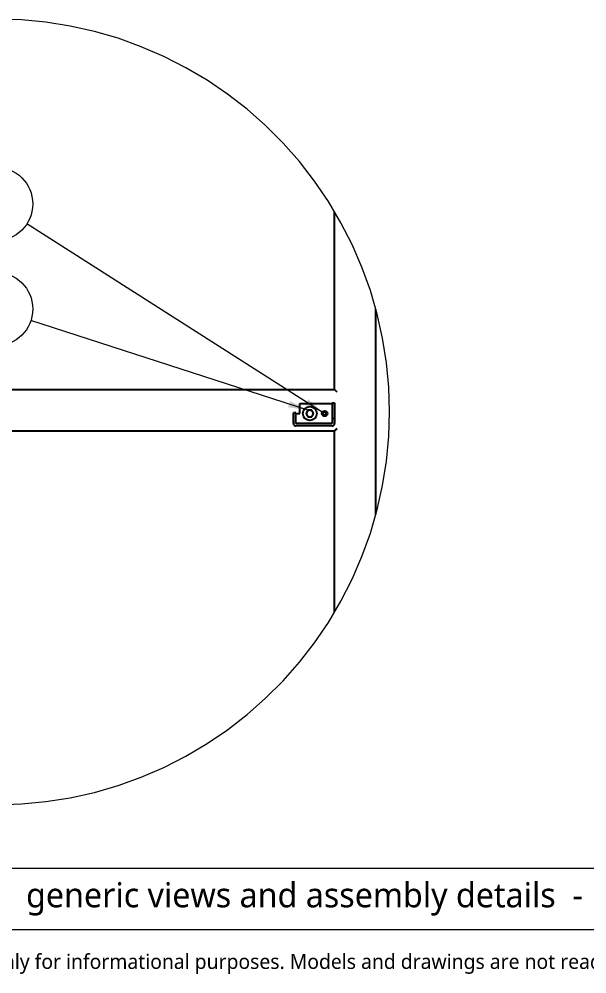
# Model space of a CAD drawing. Header units: inches. Extents: x 6 to 1987, y -21 to 287.
# Drawn here: x 519.4 to 576.8, y 5.5 to 102 of the extents above; entities that cross this region are included whole.
import ezdxf

# ---------------------------------------------------------------- set-up
doc = ezdxf.new("R2010")
doc.units = ezdxf.units.IN
doc.header["$LTSCALE"] = 12.7
doc.header["$MEASUREMENT"] = 0
for name, color, linetype, lineweight in [('ANNOTATION_LINES', 7, 'Continuous', 13), ('ANNOTATION_TEXT', 7, 'Continuous', 25), ('BORDER_FRAME', 7, 'Continuous', 15), ('DETAIL_VIEW_BORDER', 7, 'Continuous', 15), ('SKETCHED_GEOMETRY', 251, 'Continuous', 13), ('VIEW_HATCHES', 7, 'Continuous', 13), ('Visible', 7, 'Continuous', 25)]:
    doc.layers.add(name, color=color, linetype=linetype, lineweight=lineweight)
doc.styles.add('Onshape-Standard-NoteStyle', font='Open Sans', dxfattribs={"height": 2.5})

msp = doc.modelspace()

# ---------------------------------------------------------------- linework, layer by layer
at = {"layer": 'ANNOTATION_LINES', "color": 251}
for p, q in [((550.18363, 62.26284, -369.25372), (520.23143, 81.3457, 369.25372)), ((548.63552, 62.51284, -368.83705), (520.63617, 71.58533, 368.83705))]:
    msp.add_line(p, q, dxfattribs=at)
for centre in [(517.06877, 83.36066), (517.06877, 72.74125)]:
    msp.add_circle(centre, 3.75, dxfattribs=at)
for points in [[(546.83565, 63.44644), (548.63552, 62.51284), (546.63015, 62.81223)], [(548.67598, 63.61861), (550.18363, 62.26284), (548.31777, 63.05636)]]:
    msp.add_solid(points, dxfattribs=at)
at = {"layer": 'BORDER_FRAME'}
msp.add_line((682, 10), (282, 10), dxfattribs=at)
at = {"layer": 'DETAIL_VIEW_BORDER', "flags": 128}
msp.add_lwpolyline([(517.1822, 22.63777), (519.67523, 22.71612), (522.15842, 22.95085), (524.62196, 23.34103), (527.05615, 23.88514), (529.45137, 24.58101), (531.79817, 25.42591), (534.08729, 26.4165), (536.30969, 27.54887), (538.4566, 28.81855), (540.51955, 30.22053), (542.4904, 31.74928), (544.36137, 33.39876), (546.12508, 35.16247), (547.77456, 37.03344), (549.30331, 39.00429), (550.70529, 41.06724), (551.97497, 43.21415), (553.10734, 45.43655), (554.09792, 47.72567), (554.94282, 50.07247), (555.6387, 52.46769), (556.18281, 54.90187), (556.57299, 57.36542), (556.80772, 59.84861), (556.88607, 62.34164), (556.80772, 64.83466), (556.57299, 67.31785), (556.18281, 69.7814), (555.6387, 72.21559), (554.94282, 74.61081), (554.09792, 76.95761), (553.10734, 79.24672), (551.97497, 81.46912), (550.70529, 83.61603), (549.30331, 85.67899), (547.77456, 87.64984), (546.12508, 89.52081), (544.36137, 91.28451), (542.4904, 92.93399), (540.51955, 94.46274), (538.4566, 95.86472), (536.30969, 97.1344), (534.08729, 98.26677), (531.79817, 99.25736), (529.45137, 100.10226), (527.05615, 100.79814), (524.62196, 101.34224), (522.15842, 101.73243), (519.67523, 101.96716), (517.1822, 102.04551)], dxfattribs=at)
at = {"layer": 'SKETCHED_GEOMETRY'}
msp.add_line((682, 16.17802), (282.16999, 16.17802), dxfattribs=at)
at = {"layer": 'VIEW_HATCHES', "color": 7, "linetype": 'Continuous', "lineweight": 13}
msp.add_line((551.32797, 61.56193), (551.07797, 61.76437), dxfattribs=at)
at = {"layer": 'Visible', "color": 7}
for p, q in [((551.32797, 64.59617), (551.32797, 82.56314)), ((555.49463, 51.9718), (555.49463, 72.71147)), ((484.6613, 64.59617), (551.32797, 64.59617)), ((547.82797, 62.17951), (547.82797, 63.17951)), ((547.82797, 63.17951), (551.07797, 63.17951)), ((551.07797, 63.26284), (551.32797, 63.26284)), ((551.07797, 63.26284), (551.07797, 61.17951)), ((551.32797, 63.26284), (551.32797, 61.17951)), ((547.4113, 62.26284), (547.1613, 62.26284)), ((547.1613, 61.17951), (547.1613, 62.26284)), ((547.4113, 61.17951), (547.4113, 62.26284)), ((547.4113, 62.17951), (547.82797, 62.17951)), ((548.63552, 62.51284), (548.44307, 62.17951)), ((548.44307, 62.17951), (548.63552, 61.84617)), ((549.02042, 62.51284), (548.63552, 62.51284)), ((548.63552, 61.84617), (549.02042, 61.84617)), ((549.21287, 62.17951), (549.02042, 62.51284)), ((549.02042, 61.84617), (549.21287, 62.17951)), ((550.23174, 62.34617), (550.13552, 62.17951)), ((550.13552, 62.17951), (550.23174, 62.01284)), ((550.42419, 62.34617), (550.23174, 62.34617)), ((550.23174, 62.01284), (550.42419, 62.01284)), ((550.52042, 62.17951), (550.42419, 62.34617)), ((550.42419, 62.01284), (550.52042, 62.17951)), ((551.07797, 61.17951), (547.4113, 61.17951)), ((551.07797, 60.92951), (547.4113, 60.92951)), ((484.6613, 60.42951), (551.32797, 60.42951)), ((551.32797, 42.12013), (551.32797, 60.42951))]:
    msp.add_line(p, q, dxfattribs=at)
at = {"layer": 'Visible', "color": 7, "flags": 128}
for points in [[(551.57797, 64.34617), (551.52919, 64.39495), (551.48229, 64.44184), (551.43907, 64.48507), (551.40119, 64.52295), (551.3701, 64.55404), (551.347, 64.57714), (551.33277, 64.59137), (551.32797, 64.59617)], [(551.32797, 60.42951), (551.33277, 60.43431), (551.347, 60.44854), (551.3701, 60.47164), (551.40119, 60.50273), (551.43907, 60.54061), (551.48229, 60.58384), (551.52919, 60.63073), (551.57797, 60.67951)]]:
    msp.add_lwpolyline(points, dxfattribs=at)
at = {"layer": 'Visible', "color": 7}
for centre, radius in [((548.82797, 62.17951), 0.70833), ((550.32797, 62.17951), 0.275), ((550.32797, 62.17951), 0.27017)]:
    msp.add_circle(centre, radius, dxfattribs=at)
for centre, radius, start, end in [((548.82797, 62.17951), 0.33333, 150, 210), ((548.82797, 62.17951), 0.33333, 90, 150), ((548.82797, 62.17951), 0.33333, 210, 270), ((548.82797, 62.17951), 0.33333, 30, 90), ((548.82797, 62.17951), 0.33333, 270, 330), ((548.82797, 62.17951), 0.33333, 330, 30), ((547.4113, 61.17951), 0.25, 180, 270), ((551.07797, 61.17951), 0.25, 270, 0)]:
    msp.add_arc(centre, radius, start, end, dxfattribs=at)

# ---------------------------------------------------------------- texts
at = {"layer": 'ANNOTATION_TEXT', "attachment_point": 1, "style": 'Onshape-Standard-NoteStyle'}
for s, insert, char_height, width in [('{\\fOpen Sans|b0|i0|c0|p0;\\W5.86056;  }FAINO ESTANTE  -  version 1.0.0 - release  |  STRUCTURE  generic views and assembly details  -  sheet 1 of 1  |  first angle  -  scale 1:20  (A3)  -  units in mm', (423.28204, 14.76702), 2.5, 257.7429007), ('{\\fOpen Sans|b0|i0|c0|p0;\\W9.38940;      }All content included in this document is only for informational purposes. Models and drawings are not ready to production. Please check them with your manufacturer. {\\fOpen Sans|b1|i0|c0|p0;USE THIS DATA AT YOUR OWN RISK.}', (451.40643, 7.54292), 1.5, 230.5094998)]:
    msp.add_mtext(s, dxfattribs=dict(at, insert=insert, char_height=char_height, width=width))

doc.saveas('drawing.dxf')
